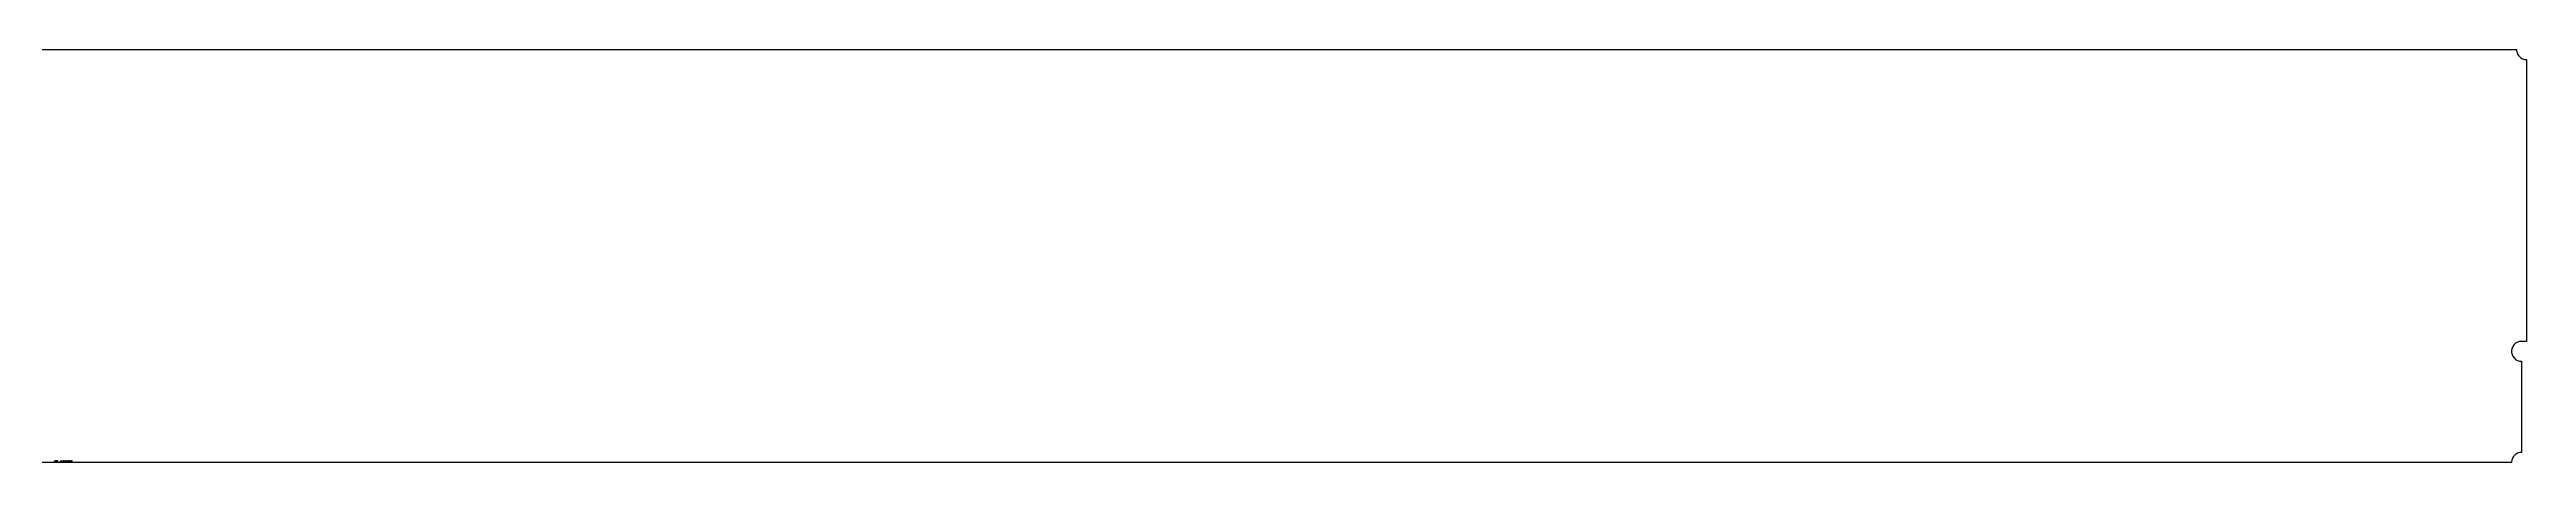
# Model space of a CAD drawing. Extents: x 0 to 14948, y -622 to 622.
# Drawn here: x 7468 to 14948, y -622 to 622 of the extents above; entities that cross this region are included whole.
import ezdxf

# ---------------------------------------------------------------- set-up
doc = ezdxf.new("R2010")
doc.units = 0
doc.header["$LTSCALE"] = 10
doc.layers.add('TEILE', color=7, linetype='CONTINUOUS')
doc.layers.add('UNTERSCHRIFT', color=7, linetype='CONTINUOUS')
doc.styles.get("Standard").update_dxf_attribs({"font": 'ROMANS'})

msp = doc.modelspace()

# ---------------------------------------------------------------- linework, layer by layer
at = {"layer": 'TEILE', "color": 2}
for p, q in [((29.999542, 622.499817), (14918, 622.499817)), ((14918, 622.499817), (14918.165039, 619.363953)), ((14918.165039, 619.363953), (14918.65625, 616.262451)), ((14918.65625, 616.262451), (14919.46875, 613.229309)), ((14919.46875, 613.229309), (14920.594727, 610.297729)), ((14920.594727, 610.297729), (14922.020508, 607.499817)), ((14922.020508, 607.499817), (14923.729492, 604.866272)), ((14923.729492, 604.866272), (14925.707031, 602.425903)), ((14925.707031, 602.425903), (14927.927734, 600.205505)), ((14927.927734, 600.205505), (14930.367188, 598.229309)), ((14930.367188, 598.229309), (14933, 596.519043)), ((14933, 596.519043), (14935.798828, 595.093445)), ((14935.798828, 595.093445), (14938.729492, 593.96814)), ((14938.729492, 593.96814), (14941.762695, 593.155396)), ((14941.762695, 593.155396), (14944.864258, 592.664185)), ((14944.864258, 592.664185), (14948, 592.499817)), ((14948, 592.499817), (14947.999023, -257.494202)), ((14904.444336, -278.223694), (14903.139648, -284.358368)), ((14903.139648, -284.358368), (14903.139648, -290.630066)), ((14903.139648, -290.630066), (14904.444336, -296.76474)), ((14906.996094, -272.494202), (14904.444336, -278.223694)), ((14904.444336, -296.76474), (14906.996094, -302.494202)), ((14910.682617, -267.420288), (14906.996094, -272.494202)), ((14915.341797, -263.223694), (14910.682617, -267.420288)), ((14920.773438, -260.08786), (14915.341797, -263.223694)), ((14926.738281, -258.14978), (14920.773438, -260.08786)), ((14932.976563, -257.494202), (14926.738281, -258.14978)), ((14947.999023, -257.494202), (14932.976563, -257.494202)), ((14906.996094, -302.494202), (14910.682617, -307.568146)), ((14910.682617, -307.568146), (14915.341797, -311.76474)), ((14915.341797, -311.76474), (14920.773438, -314.900574)), ((14920.773438, -314.900574), (14926.738281, -316.838654)), ((14926.738281, -316.838654), (14932.976563, -317.494202)), ((14932.976563, -317.494202), (14932.967773, -592.499878)), ((14915.333008, -598.228943), (14912.892578, -600.205017)), ((14917.967773, -596.518738), (14915.333008, -598.228943)), ((14920.765625, -595.093201), (14917.967773, -596.518738)), ((14923.696289, -593.967957), (14920.765625, -595.093201)), ((14926.729492, -593.155273), (14923.696289, -593.967957)), ((14929.832031, -592.664185), (14926.729492, -593.155273)), ((14932.967773, -592.499878), (14929.832031, -592.664185)), ((14902.966797, -622.499084), (45.000153, -622.499817)), ((14903.130859, -619.36322), (14902.966797, -622.499084)), ((14903.62207, -616.26178), (14903.130859, -619.36322)), ((14904.43457, -613.228638), (14903.62207, -616.26178)), ((14905.560547, -610.297058), (14904.43457, -613.228638)), ((14906.986328, -607.499207), (14905.560547, -610.297058)), ((14908.696289, -604.865662), (14906.986328, -607.499207)), ((14910.672852, -602.425354), (14908.696289, -604.865662)), ((14912.892578, -600.205017), (14910.672852, -602.425354))]:
    msp.add_line(p, q, dxfattribs=at)

# ---------------------------------------------------------------- texts
at = {"layer": 'UNTERSCHRIFT', "color": 2, "oblique": 15, "width": 0.8}
for s, p in [('10301', (7480.483398, -620.499451)), ('  , Profi l PL1245*12', (7493.483398, -620.499451))]:
    msp.add_text(s, height=3.25, dxfattribs=at).set_placement(p)

doc.saveas('drawing.dxf')
